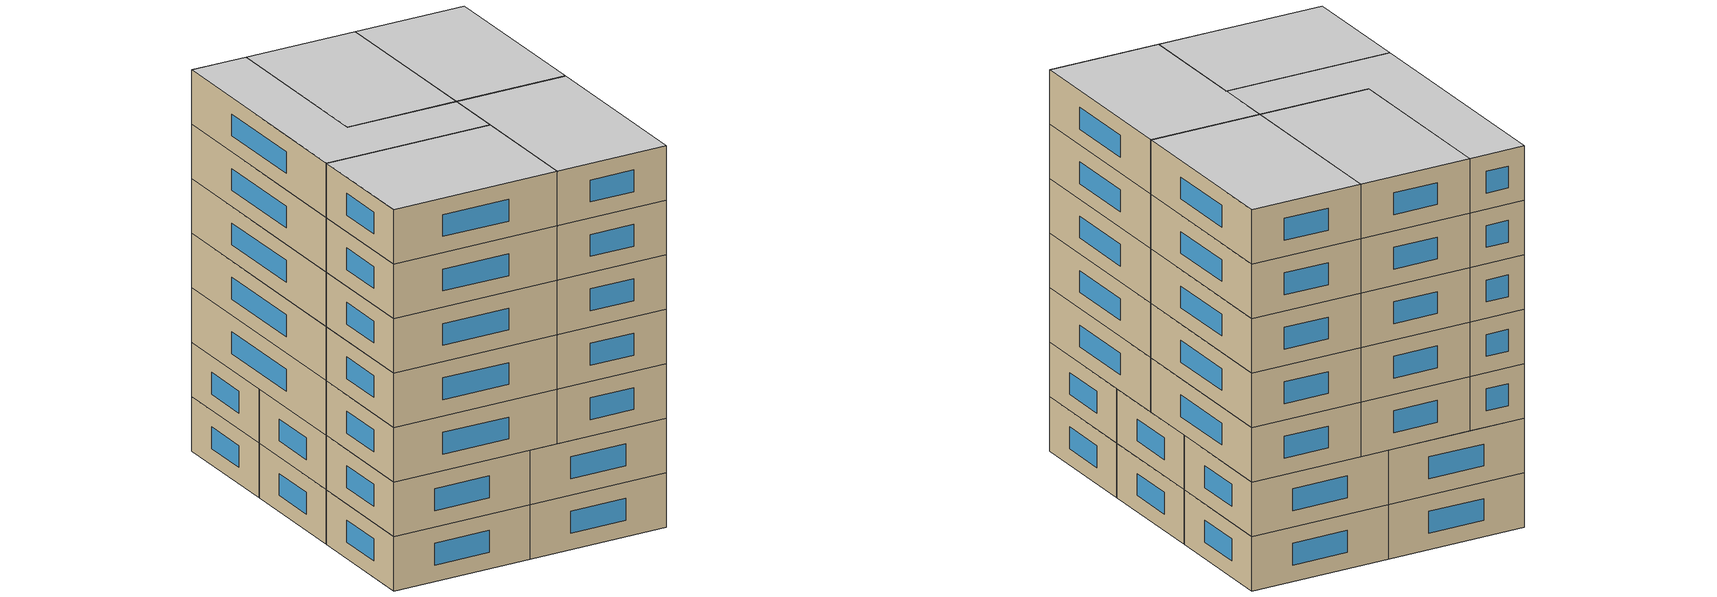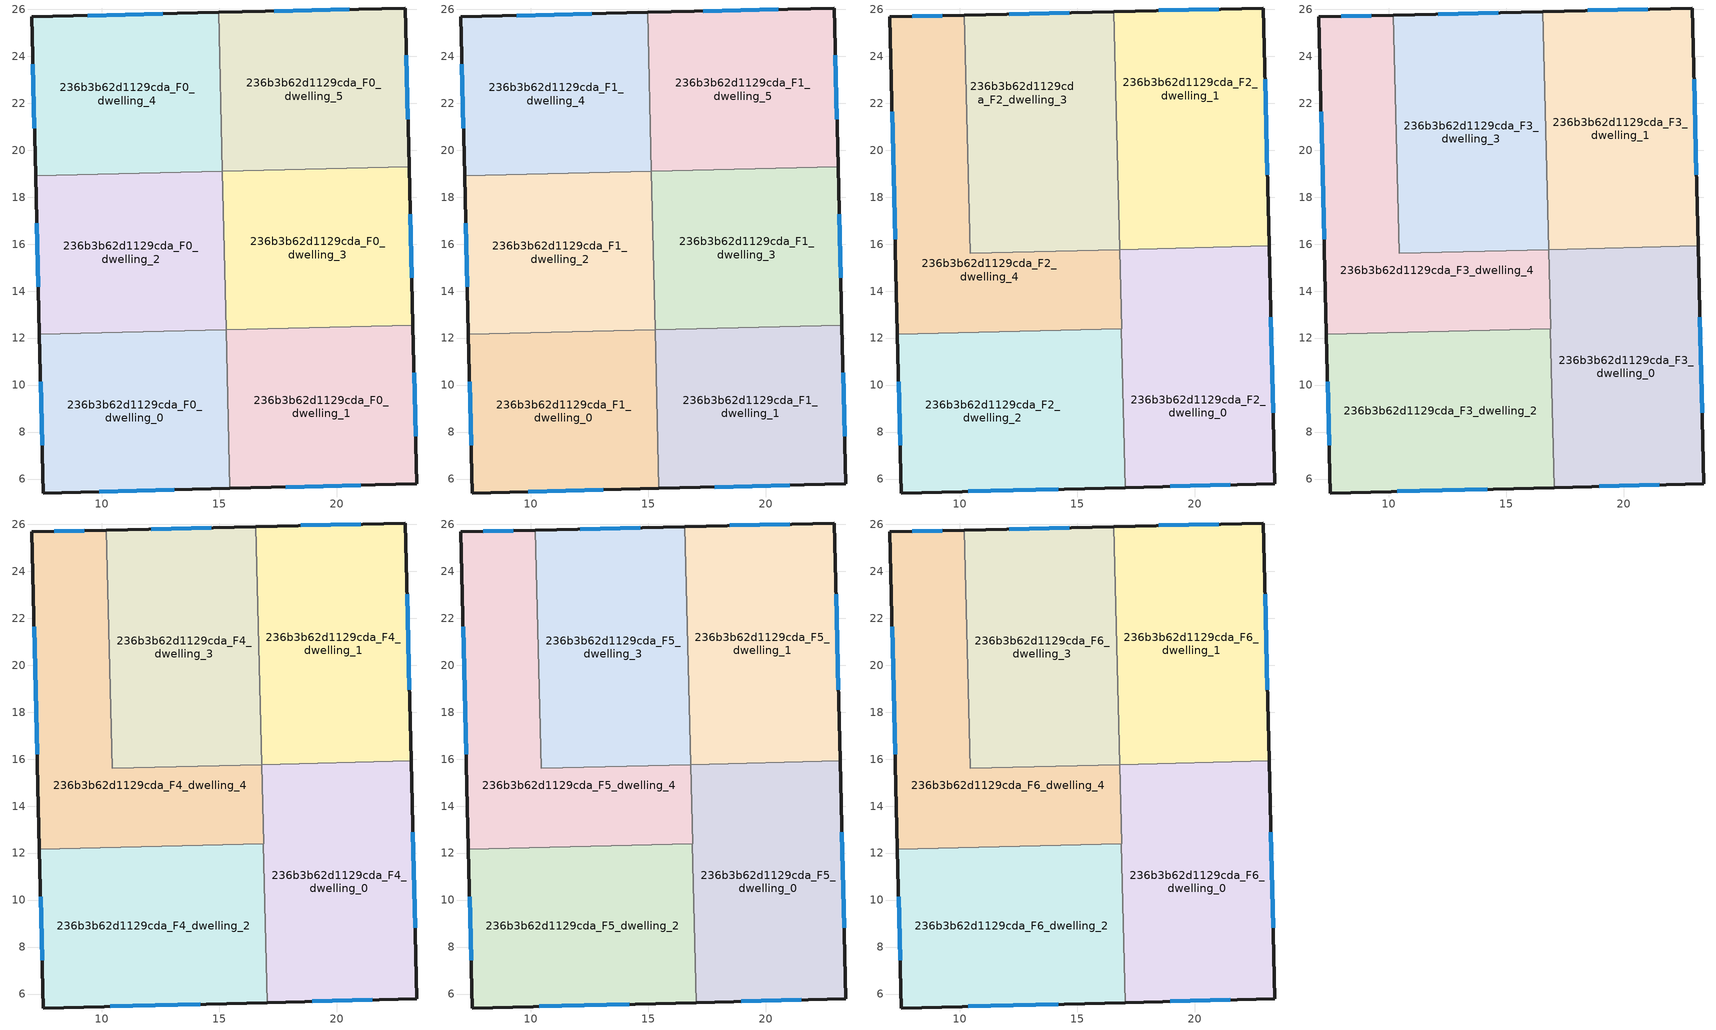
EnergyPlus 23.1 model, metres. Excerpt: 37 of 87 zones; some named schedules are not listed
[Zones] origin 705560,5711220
236b3b62d1129cda_F0_dwelling_0
 floor ground (EU_floor_Construction): 15.29,12.36 15.45,5.6 7.5,5.41 7.33,12.16 z0
 wall outside (EU_wall_Construction): 7.33,12.16 7.5,5.41 15.45,5.6 z0:3
 wall to 236b3b62d1129cda_F0_dwelling_1 (EU_wall_Construction): 15.45,5.6 15.29,12.36 z0:3
 wall to 236b3b62d1129cda_F0_dwelling_2 (EU_wall_Construction): 15.29,12.36 7.33,12.16 z0:3
 window (EU_Window_Construction): 9.88,5.46 13.07,5.54 / 7.38,10.14 7.45,7.43 z0.9:2.1
236b3b62d1129cda_F0_dwelling_1
 floor ground (EU_floor_Construction): 23.24,12.55 23.4,5.79 15.45,5.6 15.29,12.36 z0
 wall outside (EU_wall_Construction): 15.45,5.6 23.4,5.79 23.24,12.55 z0:3
 wall to 236b3b62d1129cda_F0_dwelling_3 (EU_wall_Construction): 23.24,12.55 15.29,12.36 z0:3
 window (EU_Window_Construction): 17.83,5.66 21.02,5.74 / 23.35,7.82 23.29,10.52 z0.9:2.1
236b3b62d1129cda_F0_dwelling_2
 floor ground (EU_floor_Construction): 15.12,19.11 15.29,12.36 7.33,12.16 7.17,18.92 z0
 wall outside (EU_wall_Construction): 7.17,18.92 7.33,12.16 z0:3
 wall to 236b3b62d1129cda_F0_dwelling_4 (EU_wall_Construction): 15.12,19.11 7.17,18.92 z0:3
 wall to 236b3b62d1129cda_F0_dwelling_3 (EU_wall_Construction): 15.29,12.36 15.12,19.11 z0:3
 window (EU_Window_Construction): 7.22,16.9 7.29,14.19 z0.9:2.1
236b3b62d1129cda_F0_dwelling_3
 floor ground (EU_floor_Construction): 23.08,19.3 23.24,12.55 15.29,12.36 15.12,19.11 z0
 wall outside (EU_wall_Construction): 23.24,12.55 23.08,19.3 z0:3
 wall to 236b3b62d1129cda_F0_dwelling_5 (EU_wall_Construction): 23.08,19.3 15.12,19.11 z0:3
 window (EU_Window_Construction): 23.19,14.57 23.12,17.28 z0.9:2.1
236b3b62d1129cda_F0_dwelling_4
 floor ground (EU_floor_Construction): 14.96,25.86 15.12,19.11 7.17,18.92 7.01,25.68 z0
 wall outside (EU_wall_Construction): 14.96,25.86 7.01,25.68 7.17,18.92 z0:3
 wall to 236b3b62d1129cda_F0_dwelling_5 (EU_wall_Construction): 15.12,19.11 14.96,25.86 z0:3
 window (EU_Window_Construction): 7.06,23.65 7.12,20.94 / 12.58,25.81 9.39,25.73 z0.9:2.1
236b3b62d1129cda_F0_dwelling_5
 floor ground (EU_floor_Construction): 22.91,26.05 23.08,19.3 15.12,19.11 14.96,25.86 z0
 wall outside (EU_wall_Construction): 23.08,19.3 22.91,26.05 14.96,25.86 z0:3
 window (EU_Window_Construction): 20.53,26 17.34,25.92 / 23.03,21.32 22.96,24.03 z0.9:2.1
236b3b62d1129cda_F1_dwelling_0
 floor to 236b3b62d1129cda_F0_dwelling_0 (EU_floor_Construction): 15.29,12.36 15.45,5.6 7.5,5.41 7.33,12.16 z3
 wall outside (EU_wall_Construction): 7.33,12.16 7.5,5.41 15.45,5.6 z3:6
 wall to 236b3b62d1129cda_F1_dwelling_1 (EU_wall_Construction): 15.45,5.6 15.29,12.36 z3:6
 wall to 236b3b62d1129cda_F1_dwelling_2 (EU_wall_Construction): 15.29,12.36 7.33,12.16 z3:6
 window (EU_Window_Construction): 9.88,5.46 13.07,5.54 / 7.38,10.14 7.45,7.43 z3.9:5.1
236b3b62d1129cda_F1_dwelling_1
 floor to 236b3b62d1129cda_F0_dwelling_1 (EU_floor_Construction): 23.24,12.55 23.4,5.79 15.45,5.6 15.29,12.36 z3
 wall outside (EU_wall_Construction): 15.45,5.6 23.4,5.79 23.24,12.55 z3:6
 wall to 236b3b62d1129cda_F1_dwelling_3 (EU_wall_Construction): 23.24,12.55 15.29,12.36 z3:6
 window (EU_Window_Construction): 17.83,5.66 21.02,5.74 / 23.35,7.82 23.29,10.52 z3.9:5.1
236b3b62d1129cda_F1_dwelling_2
 floor to 236b3b62d1129cda_F0_dwelling_2 (EU_floor_Construction): 15.12,19.11 15.29,12.36 7.33,12.16 7.17,18.92 z3
 wall outside (EU_wall_Construction): 7.17,18.92 7.33,12.16 z3:6
 wall to 236b3b62d1129cda_F1_dwelling_4 (EU_wall_Construction): 15.12,19.11 7.17,18.92 z3:6
 wall to 236b3b62d1129cda_F1_dwelling_3 (EU_wall_Construction): 15.29,12.36 15.12,19.11 z3:6
 window (EU_Window_Construction): 7.22,16.9 7.29,14.19 z3.9:5.1
236b3b62d1129cda_F1_dwelling_3
 floor to 236b3b62d1129cda_F0_dwelling_3 (EU_floor_Construction): 23.08,19.3 23.24,12.55 15.29,12.36 15.12,19.11 z3
 wall outside (EU_wall_Construction): 23.24,12.55 23.08,19.3 z3:6
 wall to 236b3b62d1129cda_F1_dwelling_5 (EU_wall_Construction): 23.08,19.3 15.12,19.11 z3:6
 window (EU_Window_Construction): 23.19,14.57 23.12,17.28 z3.9:5.1
236b3b62d1129cda_F1_dwelling_4
 floor to 236b3b62d1129cda_F0_dwelling_4 (EU_floor_Construction): 14.96,25.86 15.12,19.11 7.17,18.92 7.01,25.68 z3
 wall outside (EU_wall_Construction): 14.96,25.86 7.01,25.68 7.17,18.92 z3:6
 wall to 236b3b62d1129cda_F1_dwelling_5 (EU_wall_Construction): 15.12,19.11 14.96,25.86 z3:6
 window (EU_Window_Construction): 7.06,23.65 7.12,20.94 / 12.58,25.81 9.39,25.73 z3.9:5.1
236b3b62d1129cda_F1_dwelling_5
 floor to 236b3b62d1129cda_F0_dwelling_5 (EU_floor_Construction): 22.91,26.05 23.08,19.3 15.12,19.11 14.96,25.86 z3
 wall outside (EU_wall_Construction): 23.08,19.3 22.91,26.05 14.96,25.86 z3:6
 window (EU_Window_Construction): 20.53,26 17.34,25.92 / 23.03,21.32 22.96,24.03 z3.9:5.1
 ceiling adiabatic (EU_roof_Construction): 23.08,19.3 22.91,26.05 16.55,25.9 16.71,19.15 z6
236b3b62d1129cda_F2_dwelling_0
 floor to 236b3b62d1129cda_F1_dwelling_1 (EU_floor_Construction): 23.24,12.55 23.4,5.79 17.04,5.64 16.88,12.39 z6
 floor to 236b3b62d1129cda_F1_dwelling_3 (EU_floor_Construction): 23.16,15.92 23.24,12.55 16.88,12.39 16.8,15.77 z6
 wall outside (EU_wall_Construction): 17.04,5.64 23.4,5.79 23.16,15.92 z6:9
 wall to 236b3b62d1129cda_F2_dwelling_1 (EU_wall_Construction): 23.16,15.92 16.8,15.77 z6:9
 wall to 236b3b62d1129cda_F2_dwelling_2 (EU_wall_Construction): 16.88,12.39 17.04,5.64 z6:9
 wall to 236b3b62d1129cda_F2_dwelling_4 (EU_wall_Construction): 16.8,15.77 16.88,12.39 z6:9
 window (EU_Window_Construction): 23.33,8.83 23.23,12.89 / 18.94,5.68 21.5,5.75 z6.9:8.1
236b3b62d1129cda_F2_dwelling_1
 floor adiabatic (EU_floor_Construction): 22.91,26.05 23.08,19.3 16.71,19.15 16.55,25.9 z6
 floor to 236b3b62d1129cda_F1_dwelling_3 (EU_floor_Construction): 23.08,19.3 23.16,15.92 16.8,15.77 16.71,19.15 z6
 wall outside (EU_wall_Construction): 23.16,15.92 22.91,26.05 16.55,25.9 z6:9
 wall to 236b3b62d1129cda_F2_dwelling_3 (EU_wall_Construction): 16.55,25.9 16.8,15.77 z6:9
 window (EU_Window_Construction): 23.08,18.96 22.99,23.02 / 21.01,26.01 18.46,25.95 z6.9:8.1
236b3b62d1129cda_F2_dwelling_2
 floor to 236b3b62d1129cda_F1_dwelling_0 (EU_floor_Construction): 15.29,12.35 15.45,5.6 7.5,5.41 7.33,12.16 z6
 floor to 236b3b62d1129cda_F1_dwelling_1 (EU_floor_Construction): 16.88,12.39 17.04,5.64 15.45,5.6 15.29,12.35 z6
 wall outside (EU_wall_Construction): 7.33,12.16 7.5,5.41 17.04,5.64 z6:9
 wall to 236b3b62d1129cda_F2_dwelling_4 (EU_wall_Construction): 16.88,12.39 7.33,12.16 z6:9
 window (EU_Window_Construction): 7.38,10.14 7.45,7.43 / 10.35,5.47 14.18,5.57 z6.9:8.1
236b3b62d1129cda_F2_dwelling_3
 floor to 236b3b62d1129cda_F1_dwelling_3 (EU_floor_Construction): 16.71,19.15 16.8,15.77 15.21,15.73 15.12,19.11 z6
 floor to 236b3b62d1129cda_F1_dwelling_4 (EU_floor_Construction): 14.96,25.86 15.12,19.11 10.35,18.99 10.19,25.75 z6
 floor to 236b3b62d1129cda_F1_dwelling_2 (EU_floor_Construction): 15.12,19.11 15.21,15.73 10.43,15.62 10.35,18.99 z6
 floor to 236b3b62d1129cda_F1_dwelling_5 (EU_floor_Construction): 16.55,25.9 16.71,19.15 15.12,19.11 14.96,25.86 z6
 wall outside (EU_wall_Construction): 16.55,25.9 10.19,25.75 z6:9
 wall to 236b3b62d1129cda_F2_dwelling_4 (EU_wall_Construction): 10.19,25.75 10.43,15.62 16.8,15.77 z6:9
 window (EU_Window_Construction): 14.65,25.86 12.09,25.8 z6.9:8.1
236b3b62d1129cda_F2_dwelling_4
 floor to 236b3b62d1129cda_F1_dwelling_2 (EU_floor_Construction): 15.21,15.73 15.29,12.36 7.33,12.16 7.17,18.92 10.35,18.99 10.43,15.62 z6
 floor to 236b3b62d1129cda_F1_dwelling_4 (EU_floor_Construction): 10.19,25.75 10.35,18.99 7.17,18.92 7.01,25.68 z6
 floor to 236b3b62d1129cda_F1_dwelling_3 (EU_floor_Construction): 16.8,15.77 16.88,12.39 15.29,12.36 15.21,15.73 z6
 wall outside (EU_wall_Construction): 10.19,25.75 7.01,25.68 7.33,12.16 z6:9
 window (EU_Window_Construction): 7.11,21.63 7.24,16.21 / 9.24,25.73 7.96,25.7 z6.9:8.1
236b3b62d1129cda_F3_dwelling_0
 floor to 236b3b62d1129cda_F2_dwelling_0 (EU_floor_Construction): 23.16,15.92 23.4,5.79 17.04,5.64 16.8,15.77 z9
 wall outside (EU_wall_Construction): 17.04,5.64 23.4,5.79 23.16,15.92 z9:12
 wall to 236b3b62d1129cda_F3_dwelling_1 (EU_wall_Construction): 23.16,15.92 16.8,15.77 z9:12
 wall to 236b3b62d1129cda_F3_dwelling_2 (EU_wall_Construction): 16.88,12.39 17.04,5.64 z9:12
 wall to 236b3b62d1129cda_F3_dwelling_4 (EU_wall_Construction): 16.8,15.77 16.88,12.39 z9:12
 window (EU_Window_Construction): 23.33,8.83 23.23,12.89 / 18.94,5.68 21.5,5.75 z9.9:11.1
236b3b62d1129cda_F3_dwelling_1
 floor to 236b3b62d1129cda_F2_dwelling_1 (EU_floor_Construction): 22.91,26.05 23.16,15.92 16.8,15.77 16.55,25.9 z9
 wall outside (EU_wall_Construction): 23.16,15.92 22.91,26.05 16.55,25.9 z9:12
 wall to 236b3b62d1129cda_F3_dwelling_3 (EU_wall_Construction): 16.55,25.9 16.8,15.77 z9:12
 window (EU_Window_Construction): 23.08,18.96 22.99,23.02 / 21.01,26.01 18.46,25.95 z9.9:11.1
236b3b62d1129cda_F3_dwelling_2
 floor to 236b3b62d1129cda_F2_dwelling_2 (EU_floor_Construction): 16.88,12.39 17.04,5.64 7.5,5.41 7.33,12.16 z9
 wall outside (EU_wall_Construction): 7.33,12.16 7.5,5.41 17.04,5.64 z9:12
 wall to 236b3b62d1129cda_F3_dwelling_4 (EU_wall_Construction): 16.88,12.39 7.33,12.16 z9:12
 window (EU_Window_Construction): 7.38,10.14 7.45,7.43 / 10.35,5.47 14.18,5.57 z9.9:11.1
236b3b62d1129cda_F3_dwelling_3
 floor to 236b3b62d1129cda_F2_dwelling_3 (EU_floor_Construction): 16.55,25.9 16.8,15.77 10.43,15.62 10.19,25.75 z9
 wall outside (EU_wall_Construction): 16.55,25.9 10.19,25.75 z9:12
 wall to 236b3b62d1129cda_F3_dwelling_4 (EU_wall_Construction): 10.19,25.75 10.43,15.62 16.8,15.77 z9:12
 window (EU_Window_Construction): 14.65,25.86 12.09,25.8 z9.9:11.1
236b3b62d1129cda_F3_dwelling_4
 floor to 236b3b62d1129cda_F2_dwelling_4 (EU_floor_Construction): 10.19,25.75 10.43,15.62 16.8,15.77 16.88,12.39 7.33,12.16 7.01,25.68 z9
 wall outside (EU_wall_Construction): 10.19,25.75 7.01,25.68 7.33,12.16 z9:12
 window (EU_Window_Construction): 7.11,21.63 7.24,16.21 / 9.24,25.73 7.96,25.7 z9.9:11.1
236b3b62d1129cda_F4_dwelling_0
 floor to 236b3b62d1129cda_F3_dwelling_0 (EU_floor_Construction): 23.16,15.92 23.4,5.79 17.04,5.64 16.8,15.77 z12
 wall outside (EU_wall_Construction): 17.04,5.64 23.4,5.79 23.16,15.92 z12:15
 wall to 236b3b62d1129cda_F4_dwelling_1 (EU_wall_Construction): 23.16,15.92 16.8,15.77 z12:15
 wall to 236b3b62d1129cda_F4_dwelling_2 (EU_wall_Construction): 16.88,12.39 17.04,5.64 z12:15
 wall to 236b3b62d1129cda_F4_dwelling_4 (EU_wall_Construction): 16.8,15.77 16.88,12.39 z12:15
 window (EU_Window_Construction): 23.33,8.83 23.23,12.89 / 18.94,5.68 21.5,5.75 z12.9:14.1
236b3b62d1129cda_F4_dwelling_1
 floor to 236b3b62d1129cda_F3_dwelling_1 (EU_floor_Construction): 22.91,26.05 23.16,15.92 16.8,15.77 16.55,25.9 z12
 wall outside (EU_wall_Construction): 23.16,15.92 22.91,26.05 16.55,25.9 z12:15
 wall to 236b3b62d1129cda_F4_dwelling_3 (EU_wall_Construction): 16.55,25.9 16.8,15.77 z12:15
 window (EU_Window_Construction): 23.08,18.96 22.99,23.02 / 21.01,26.01 18.46,25.95 z12.9:14.1
236b3b62d1129cda_F4_dwelling_2
 floor to 236b3b62d1129cda_F3_dwelling_2 (EU_floor_Construction): 16.88,12.39 17.04,5.64 7.5,5.41 7.33,12.16 z12
 wall outside (EU_wall_Construction): 7.33,12.16 7.5,5.41 17.04,5.64 z12:15
 wall to 236b3b62d1129cda_F4_dwelling_4 (EU_wall_Construction): 16.88,12.39 7.33,12.16 z12:15
 window (EU_Window_Construction): 7.38,10.14 7.45,7.43 / 10.35,5.47 14.18,5.57 z12.9:14.1
236b3b62d1129cda_F4_dwelling_3
 floor to 236b3b62d1129cda_F3_dwelling_3 (EU_floor_Construction): 16.55,25.9 16.8,15.77 10.43,15.62 10.19,25.75 z12
 wall outside (EU_wall_Construction): 16.55,25.9 10.19,25.75 z12:15
 wall to 236b3b62d1129cda_F4_dwelling_4 (EU_wall_Construction): 10.19,25.75 10.43,15.62 16.8,15.77 z12:15
 window (EU_Window_Construction): 14.65,25.86 12.09,25.8 z12.9:14.1
236b3b62d1129cda_F4_dwelling_4
 floor to 236b3b62d1129cda_F3_dwelling_4 (EU_floor_Construction): 10.19,25.75 10.43,15.62 16.8,15.77 16.88,12.39 7.33,12.16 7.01,25.68 z12
 wall outside (EU_wall_Construction): 10.19,25.75 7.01,25.68 7.33,12.16 z12:15
 window (EU_Window_Construction): 7.11,21.63 7.24,16.21 / 9.24,25.73 7.96,25.7 z12.9:14.1
236b3b62d1129cda_F5_dwelling_0
 floor to 236b3b62d1129cda_F4_dwelling_0 (EU_floor_Construction): 23.16,15.92 23.4,5.79 17.04,5.64 16.8,15.77 z15
 wall outside (EU_wall_Construction): 17.04,5.64 23.4,5.79 23.16,15.92 z15:18
 wall to 236b3b62d1129cda_F5_dwelling_1 (EU_wall_Construction): 23.16,15.92 16.8,15.77 z15:18
 wall to 236b3b62d1129cda_F5_dwelling_2 (EU_wall_Construction): 16.88,12.39 17.04,5.64 z15:18
 wall to 236b3b62d1129cda_F5_dwelling_4 (EU_wall_Construction): 16.8,15.77 16.88,12.39 z15:18
 window (EU_Window_Construction): 23.33,8.83 23.23,12.89 / 18.94,5.68 21.5,5.75 z15.9:17.1
236b3b62d1129cda_F5_dwelling_1
 floor to 236b3b62d1129cda_F4_dwelling_1 (EU_floor_Construction): 22.91,26.05 23.16,15.92 16.8,15.77 16.55,25.9 z15
 wall outside (EU_wall_Construction): 23.16,15.92 22.91,26.05 16.55,25.9 z15:18
 wall to 236b3b62d1129cda_F5_dwelling_3 (EU_wall_Construction): 16.55,25.9 16.8,15.77 z15:18
 window (EU_Window_Construction): 23.08,18.96 22.99,23.02 / 21.01,26.01 18.46,25.95 z15.9:17.1
236b3b62d1129cda_F5_dwelling_2
 floor to 236b3b62d1129cda_F4_dwelling_2 (EU_floor_Construction): 16.88,12.39 17.04,5.64 7.5,5.41 7.33,12.16 z15
 wall outside (EU_wall_Construction): 7.33,12.16 7.5,5.41 17.04,5.64 z15:18
 wall to 236b3b62d1129cda_F5_dwelling_4 (EU_wall_Construction): 16.88,12.39 7.33,12.16 z15:18
 window (EU_Window_Construction): 7.38,10.14 7.45,7.43 / 10.35,5.47 14.18,5.57 z15.9:17.1
236b3b62d1129cda_F5_dwelling_3
 floor to 236b3b62d1129cda_F4_dwelling_3 (EU_floor_Construction): 16.55,25.9 16.8,15.77 10.43,15.62 10.19,25.75 z15
 wall outside (EU_wall_Construction): 16.55,25.9 10.19,25.75 z15:18
 wall to 236b3b62d1129cda_F5_dwelling_4 (EU_wall_Construction): 10.19,25.75 10.43,15.62 16.8,15.77 z15:18
 window (EU_Window_Construction): 14.65,25.86 12.09,25.8 z15.9:17.1
236b3b62d1129cda_F5_dwelling_4
 floor to 236b3b62d1129cda_F4_dwelling_4 (EU_floor_Construction): 10.19,25.75 10.43,15.62 16.8,15.77 16.88,12.39 7.33,12.16 7.01,25.68 z15
 wall outside (EU_wall_Construction): 10.19,25.75 7.01,25.68 7.33,12.16 z15:18
 window (EU_Window_Construction): 7.11,21.63 7.24,16.21 / 9.24,25.73 7.96,25.7 z15.9:17.1
236b3b62d1129cda_F6_dwelling_0
 floor to 236b3b62d1129cda_F5_dwelling_0 (EU_floor_Construction): 23.16,15.92 23.4,5.79 17.04,5.64 16.8,15.77 z18
 wall outside (EU_wall_Construction): 17.04,5.64 23.4,5.79 23.16,15.92 z18:21
 wall to 236b3b62d1129cda_F6_dwelling_1 (EU_wall_Construction): 23.16,15.92 16.8,15.77 z18:21
 wall to 236b3b62d1129cda_F6_dwelling_2 (EU_wall_Construction): 16.88,12.39 17.04,5.64 z18:21
 wall to 236b3b62d1129cda_F6_dwelling_4 (EU_wall_Construction): 16.8,15.77 16.88,12.39 z18:21
 window (EU_Window_Construction): 23.33,8.83 23.23,12.89 / 18.94,5.68 21.5,5.75 z18.9:20.1
 ceiling to 236b3b62d1129cda_F7_dwelling_0 (EU_floor_Construction): 23.4,5.79 23.16,15.92 16.8,15.77 17.04,5.64 z21
236b3b62d1129cda_F6_dwelling_1
 floor to 236b3b62d1129cda_F5_dwelling_1 (EU_floor_Construction): 22.91,26.05 23.16,15.92 16.8,15.77 16.55,25.9 z18
 wall outside (EU_wall_Construction): 23.16,15.92 22.91,26.05 16.55,25.9 z18:21
 wall to 236b3b62d1129cda_F6_dwelling_3 (EU_wall_Construction): 16.55,25.9 16.8,15.77 z18:21
 window (EU_Window_Construction): 23.08,18.96 22.99,23.02 / 21.01,26.01 18.46,25.95 z18.9:20.1
 ceiling to 236b3b62d1129cda_F7_dwelling_1 (EU_floor_Construction): 23.16,15.92 22.91,26.05 16.55,25.9 16.8,15.77 z21
236b3b62d1129cda_F6_dwelling_2
 floor to 236b3b62d1129cda_F5_dwelling_2 (EU_floor_Construction): 16.88,12.39 17.04,5.64 7.5,5.41 7.33,12.16 z18
 wall outside (EU_wall_Construction): 7.33,12.16 7.5,5.41 17.04,5.64 z18:21
 wall to 236b3b62d1129cda_F6_dwelling_4 (EU_wall_Construction): 16.88,12.39 7.33,12.16 z18:21
 window (EU_Window_Construction): 7.38,10.14 7.45,7.43 / 10.35,5.47 14.18,5.57 z18.9:20.1
 ceiling to 236b3b62d1129cda_F7_dwelling_2 (EU_floor_Construction): 17.04,5.64 16.88,12.39 7.33,12.16 7.5,5.41 z21
236b3b62d1129cda_F6_dwelling_3
 floor to 236b3b62d1129cda_F5_dwelling_3 (EU_floor_Construction): 16.55,25.9 16.8,15.77 10.43,15.62 10.19,25.75 z18
 wall outside (EU_wall_Construction): 16.55,25.9 10.19,25.75 z18:21
 wall to 236b3b62d1129cda_F6_dwelling_4 (EU_wall_Construction): 10.19,25.75 10.43,15.62 16.8,15.77 z18:21
 window (EU_Window_Construction): 14.65,25.86 12.09,25.8 z18.9:20.1
 ceiling to 236b3b62d1129cda_F7_dwelling_3 (EU_floor_Construction): 16.8,15.77 16.55,25.9 10.19,25.75 10.43,15.62 z21
236b3b62d1129cda_F6_dwelling_4
 floor to 236b3b62d1129cda_F5_dwelling_4 (EU_floor_Construction): 10.19,25.75 10.43,15.62 16.8,15.77 16.88,12.39 7.33,12.16 7.01,25.68 z18
 wall outside (EU_wall_Construction): 10.19,25.75 7.01,25.68 7.33,12.16 z18:21
 window (EU_Window_Construction): 7.11,21.63 7.24,16.21 / 9.24,25.73 7.96,25.7 z18.9:20.1
 ceiling to 236b3b62d1129cda_F7_dwelling_4 (EU_floor_Construction): 16.88,12.39 16.8,15.77 10.43,15.62 10.19,25.75 7.01,25.68 7.33,12.16 z21
[Building]
EU S2 Campaign: North Axis=0; Terrain=City; Solar Distribution=FullExterior
[Site:Location]
London: Latitude=51.5; Longitude=-0.5; Time Zone=0; Elevation=25
[SizingPeriod:WeatherFileDays]
AnnualSizingPeriod: Begin Month=1; Begin Day of Month=1; End Month=12; End Day of Month=31; Day of Week for Start Day=Monday; Use Weather File Daylight Saving Period=No; Use Weather File Rain and Snow Indicators=No
[MATERIAL]
EU_InternalMass_Material: Roughness=MediumRough; Thickness=0.1; Conductivity=1; Density=1800; Specific Heat=900; Thermal Absorptance=0.9; Solar Absorptance=0.7; Visible Absorptance=0.7
[MATERIAL:NOMASS] Roughness=MediumRough; Thermal Absorptance=0.9; Solar Absorptance=0.7; Visible Absorptance=0.7
Name | Thermal Resistance
EU_wall_NoMass | 1.04674
EU_roof_NoMass | 4.32442
EU_floor_NoMass | 2.04616
[WINDOWMATERIAL:SIMPLEGLAZINGSYSTEM]
EU_Window_SimpleGlazing: UFactor=4.25843; Solar Heat Gain Coefficient=0.85; Visible Transmittance=0.85
[CONSTRUCTION]
EU_wall_Construction: EU_wall_NoMass
EU_roof_Construction: EU_roof_NoMass
EU_floor_Construction: EU_floor_NoMass
EU_Window_Construction: EU_Window_SimpleGlazing
EU_InternalMass_Construction: EU_InternalMass_Material
[ZONE] Type=1; Multiplier=1; Ceiling Height=autocalculate; Floor Area=autocalculate; Part of Total Floor Area=Yes
Name | Volume
236b3b62d1129cda_F0_dwelling_0; 236b3b62d1129cda_F1_dwelling_0 | 161.259
236b3b62d1129cda_F2_dwelling_0; 236b3b62d1129cda_F3_dwelling_0; 236b3b62d1129cda_F4_dwelling_0; 236b3b62d1129cda_F5_dwelling_0; 236b3b62d1129cda_F6_dwelling_0 | 193.482
236b3b62d1129cda_F0_dwelling_1; 236b3b62d1129cda_F1_dwelling_1 | 161.238
236b3b62d1129cda_F2_dwelling_1; 236b3b62d1129cda_F3_dwelling_1; 236b3b62d1129cda_F4_dwelling_1; 236b3b62d1129cda_F5_dwelling_1; 236b3b62d1129cda_F6_dwelling_1 | 193.453
236b3b62d1129cda_F0_dwelling_2; 236b3b62d1129cda_F1_dwelling_2 | 161.219
236b3b62d1129cda_F2_dwelling_2; 236b3b62d1129cda_F3_dwelling_2; 236b3b62d1129cda_F4_dwelling_2; 236b3b62d1129cda_F5_dwelling_2; 236b3b62d1129cda_F6_dwelling_2 | 193.499
236b3b62d1129cda_F0_dwelling_3; 236b3b62d1129cda_F1_dwelling_3 | 161.229
236b3b62d1129cda_F2_dwelling_3; 236b3b62d1129cda_F3_dwelling_3; 236b3b62d1129cda_F4_dwelling_3; 236b3b62d1129cda_F5_dwelling_3; 236b3b62d1129cda_F6_dwelling_3 | 193.485
236b3b62d1129cda_F0_dwelling_4; 236b3b62d1129cda_F1_dwelling_4 | 161.257
236b3b62d1129cda_F2_dwelling_4; 236b3b62d1129cda_F3_dwelling_4; 236b3b62d1129cda_F4_dwelling_4; 236b3b62d1129cda_F5_dwelling_4; 236b3b62d1129cda_F6_dwelling_4 | 193.498
236b3b62d1129cda_F0_dwelling_5; 236b3b62d1129cda_F1_dwelling_5 | 161.215
[INTERNALMASS] Construction=EU_InternalMass_Construction
Name | Zone or ZoneList | Surface Area
236b3b62d1129cda_F0_dwelling_0_EU_InternalMass | 236b3b62d1129cda_F0_dwelling_0 | 53.7511
236b3b62d1129cda_F0_dwelling_1_EU_InternalMass | 236b3b62d1129cda_F0_dwelling_1 | 53.7457
236b3b62d1129cda_F0_dwelling_2_EU_InternalMass | 236b3b62d1129cda_F0_dwelling_2 | 53.7395
236b3b62d1129cda_F0_dwelling_3_EU_InternalMass | 236b3b62d1129cda_F0_dwelling_3 | 53.7414
236b3b62d1129cda_F0_dwelling_4_EU_InternalMass | 236b3b62d1129cda_F0_dwelling_4 | 53.7501
236b3b62d1129cda_F0_dwelling_5_EU_InternalMass | 236b3b62d1129cda_F0_dwelling_5 | 53.7415
236b3b62d1129cda_F1_dwelling_0_EU_InternalMass | 236b3b62d1129cda_F1_dwelling_0 | 53.7511
236b3b62d1129cda_F1_dwelling_1_EU_InternalMass | 236b3b62d1129cda_F1_dwelling_1 | 53.7457
236b3b62d1129cda_F1_dwelling_2_EU_InternalMass | 236b3b62d1129cda_F1_dwelling_2 | 53.7395
236b3b62d1129cda_F1_dwelling_3_EU_InternalMass | 236b3b62d1129cda_F1_dwelling_3 | 53.7414
236b3b62d1129cda_F1_dwelling_4_EU_InternalMass | 236b3b62d1129cda_F1_dwelling_4 | 53.7501
236b3b62d1129cda_F1_dwelling_5_EU_InternalMass | 236b3b62d1129cda_F1_dwelling_5 | 53.7415
236b3b62d1129cda_F2_dwelling_0_EU_InternalMass | 236b3b62d1129cda_F2_dwelling_0 | 64.4943
236b3b62d1129cda_F2_dwelling_1_EU_InternalMass | 236b3b62d1129cda_F2_dwelling_1 | 64.4856
236b3b62d1129cda_F2_dwelling_2_EU_InternalMass | 236b3b62d1129cda_F2_dwelling_2 | 64.4966
236b3b62d1129cda_F2_dwelling_3_EU_InternalMass | 236b3b62d1129cda_F2_dwelling_3 | 64.4966
236b3b62d1129cda_F2_dwelling_4_EU_InternalMass | 236b3b62d1129cda_F2_dwelling_4 | 64.4993
236b3b62d1129cda_F3_dwelling_0_EU_InternalMass | 236b3b62d1129cda_F3_dwelling_0 | 64.4943
236b3b62d1129cda_F3_dwelling_1_EU_InternalMass | 236b3b62d1129cda_F3_dwelling_1 | 64.4856
236b3b62d1129cda_F3_dwelling_2_EU_InternalMass | 236b3b62d1129cda_F3_dwelling_2 | 64.4966
236b3b62d1129cda_F3_dwelling_3_EU_InternalMass | 236b3b62d1129cda_F3_dwelling_3 | 64.4966
236b3b62d1129cda_F3_dwelling_4_EU_InternalMass | 236b3b62d1129cda_F3_dwelling_4 | 64.4993
236b3b62d1129cda_F4_dwelling_0_EU_InternalMass | 236b3b62d1129cda_F4_dwelling_0 | 64.4943
236b3b62d1129cda_F4_dwelling_1_EU_InternalMass | 236b3b62d1129cda_F4_dwelling_1 | 64.4856
236b3b62d1129cda_F4_dwelling_2_EU_InternalMass | 236b3b62d1129cda_F4_dwelling_2 | 64.4966
236b3b62d1129cda_F4_dwelling_3_EU_InternalMass | 236b3b62d1129cda_F4_dwelling_3 | 64.4966
236b3b62d1129cda_F4_dwelling_4_EU_InternalMass | 236b3b62d1129cda_F4_dwelling_4 | 64.4993
236b3b62d1129cda_F5_dwelling_0_EU_InternalMass | 236b3b62d1129cda_F5_dwelling_0 | 64.4943
236b3b62d1129cda_F5_dwelling_1_EU_InternalMass | 236b3b62d1129cda_F5_dwelling_1 | 64.4856
236b3b62d1129cda_F5_dwelling_2_EU_InternalMass | 236b3b62d1129cda_F5_dwelling_2 | 64.4966
236b3b62d1129cda_F5_dwelling_3_EU_InternalMass | 236b3b62d1129cda_F5_dwelling_3 | 64.4966
236b3b62d1129cda_F5_dwelling_4_EU_InternalMass | 236b3b62d1129cda_F5_dwelling_4 | 64.4993
236b3b62d1129cda_F6_dwelling_0_EU_InternalMass | 236b3b62d1129cda_F6_dwelling_0 | 64.4943
236b3b62d1129cda_F6_dwelling_1_EU_InternalMass | 236b3b62d1129cda_F6_dwelling_1 | 64.4856
236b3b62d1129cda_F6_dwelling_2_EU_InternalMass | 236b3b62d1129cda_F6_dwelling_2 | 64.4966
236b3b62d1129cda_F6_dwelling_3_EU_InternalMass | 236b3b62d1129cda_F6_dwelling_3 | 64.4966
236b3b62d1129cda_F6_dwelling_4_EU_InternalMass | 236b3b62d1129cda_F6_dwelling_4 | 64.4993
[OTHEREQUIPMENT] Fuel Type=Electricity; Design Level Calculation Method=Watts/Area; Power per Zone Floor Area=1; Fraction Latent=0; Fraction Radiant=0; Fraction Lost=0; Carbon Dioxide Generation Rate=0; EndUse Subcategory=EU_Step8_InternalGains
Name | Zone or ZoneList or Space or SpaceList | Schedule
EU_Step8_InternalGain_236b3b62d1129cda_F0_dwelling_0_f000 | 236b3b62d1129cda_F0_dwelling_0 | EU_Step8_GainSchedule_236b3b62d1129cda_F0_dwelling_0_f000
EU_Step8_InternalGain_236b3b62d1129cda_F0_dwelling_1_f000 | 236b3b62d1129cda_F0_dwelling_1 | EU_Step8_GainSchedule_236b3b62d1129cda_F0_dwelling_1_f000
EU_Step8_InternalGain_236b3b62d1129cda_F0_dwelling_2_f000 | 236b3b62d1129cda_F0_dwelling_2 | EU_Step8_GainSchedule_236b3b62d1129cda_F0_dwelling_2_f000
EU_Step8_InternalGain_236b3b62d1129cda_F0_dwelling_3_f000 | 236b3b62d1129cda_F0_dwelling_3 | EU_Step8_GainSchedule_236b3b62d1129cda_F0_dwelling_3_f000
EU_Step8_InternalGain_236b3b62d1129cda_F0_dwelling_4_f000 | 236b3b62d1129cda_F0_dwelling_4 | EU_Step8_GainSchedule_236b3b62d1129cda_F0_dwelling_4_f000
EU_Step8_InternalGain_236b3b62d1129cda_F0_dwelling_5_f000 | 236b3b62d1129cda_F0_dwelling_5 | EU_Step8_GainSchedule_236b3b62d1129cda_F0_dwelling_5_f000
EU_Step8_InternalGain_236b3b62d1129cda_F1_dwelling_0_f000 | 236b3b62d1129cda_F1_dwelling_0 | EU_Step8_GainSchedule_236b3b62d1129cda_F1_dwelling_0_f000
EU_Step8_InternalGain_236b3b62d1129cda_F1_dwelling_1_f000 | 236b3b62d1129cda_F1_dwelling_1 | EU_Step8_GainSchedule_236b3b62d1129cda_F1_dwelling_1_f000
EU_Step8_InternalGain_236b3b62d1129cda_F1_dwelling_2_f000 | 236b3b62d1129cda_F1_dwelling_2 | EU_Step8_GainSchedule_236b3b62d1129cda_F1_dwelling_2_f000
EU_Step8_InternalGain_236b3b62d1129cda_F1_dwelling_3_f000 | 236b3b62d1129cda_F1_dwelling_3 | EU_Step8_GainSchedule_236b3b62d1129cda_F1_dwelling_3_f000
EU_Step8_InternalGain_236b3b62d1129cda_F1_dwelling_4_f000 | 236b3b62d1129cda_F1_dwelling_4 | EU_Step8_GainSchedule_236b3b62d1129cda_F1_dwelling_4_f000
EU_Step8_InternalGain_236b3b62d1129cda_F1_dwelling_5_f000 | 236b3b62d1129cda_F1_dwelling_5 | EU_Step8_GainSchedule_236b3b62d1129cda_F1_dwelling_5_f000
EU_Step8_InternalGain_236b3b62d1129cda_F2_dwelling_0_f000 | 236b3b62d1129cda_F2_dwelling_0 | EU_Step8_GainSchedule_236b3b62d1129cda_F2_dwelling_0_f000
EU_Step8_InternalGain_236b3b62d1129cda_F2_dwelling_1_f000 | 236b3b62d1129cda_F2_dwelling_1 | EU_Step8_GainSchedule_236b3b62d1129cda_F2_dwelling_1_f000
EU_Step8_InternalGain_236b3b62d1129cda_F2_dwelling_2_f000 | 236b3b62d1129cda_F2_dwelling_2 | EU_Step8_GainSchedule_236b3b62d1129cda_F2_dwelling_2_f000
EU_Step8_InternalGain_236b3b62d1129cda_F2_dwelling_3_f000 | 236b3b62d1129cda_F2_dwelling_3 | EU_Step8_GainSchedule_236b3b62d1129cda_F2_dwelling_3_f000
EU_Step8_InternalGain_236b3b62d1129cda_F2_dwelling_4_f000 | 236b3b62d1129cda_F2_dwelling_4 | EU_Step8_GainSchedule_236b3b62d1129cda_F2_dwelling_4_f000
EU_Step8_InternalGain_236b3b62d1129cda_F3_dwelling_0_f000 | 236b3b62d1129cda_F3_dwelling_0 | EU_Step8_GainSchedule_236b3b62d1129cda_F3_dwelling_0_f000
EU_Step8_InternalGain_236b3b62d1129cda_F3_dwelling_1_f000 | 236b3b62d1129cda_F3_dwelling_1 | EU_Step8_GainSchedule_236b3b62d1129cda_F3_dwelling_1_f000
EU_Step8_InternalGain_236b3b62d1129cda_F3_dwelling_2_f000 | 236b3b62d1129cda_F3_dwelling_2 | EU_Step8_GainSchedule_236b3b62d1129cda_F3_dwelling_2_f000
EU_Step8_InternalGain_236b3b62d1129cda_F3_dwelling_3_f000 | 236b3b62d1129cda_F3_dwelling_3 | EU_Step8_GainSchedule_236b3b62d1129cda_F3_dwelling_3_f000
EU_Step8_InternalGain_236b3b62d1129cda_F3_dwelling_4_f000 | 236b3b62d1129cda_F3_dwelling_4 | EU_Step8_GainSchedule_236b3b62d1129cda_F3_dwelling_4_f000
EU_Step8_InternalGain_236b3b62d1129cda_F4_dwelling_0_f000 | 236b3b62d1129cda_F4_dwelling_0 | EU_Step8_GainSchedule_236b3b62d1129cda_F4_dwelling_0_f000
EU_Step8_InternalGain_236b3b62d1129cda_F4_dwelling_1_f000 | 236b3b62d1129cda_F4_dwelling_1 | EU_Step8_GainSchedule_236b3b62d1129cda_F4_dwelling_1_f000
EU_Step8_InternalGain_236b3b62d1129cda_F4_dwelling_2_f000 | 236b3b62d1129cda_F4_dwelling_2 | EU_Step8_GainSchedule_236b3b62d1129cda_F4_dwelling_2_f000
EU_Step8_InternalGain_236b3b62d1129cda_F4_dwelling_3_f000 | 236b3b62d1129cda_F4_dwelling_3 | EU_Step8_GainSchedule_236b3b62d1129cda_F4_dwelling_3_f000
EU_Step8_InternalGain_236b3b62d1129cda_F4_dwelling_4_f000 | 236b3b62d1129cda_F4_dwelling_4 | EU_Step8_GainSchedule_236b3b62d1129cda_F4_dwelling_4_f000
EU_Step8_InternalGain_236b3b62d1129cda_F5_dwelling_0_f000 | 236b3b62d1129cda_F5_dwelling_0 | EU_Step8_GainSchedule_236b3b62d1129cda_F5_dwelling_0_f000
EU_Step8_InternalGain_236b3b62d1129cda_F5_dwelling_1_f000 | 236b3b62d1129cda_F5_dwelling_1 | EU_Step8_GainSchedule_236b3b62d1129cda_F5_dwelling_1_f000
EU_Step8_InternalGain_236b3b62d1129cda_F5_dwelling_2_f000 | 236b3b62d1129cda_F5_dwelling_2 | EU_Step8_GainSchedule_236b3b62d1129cda_F5_dwelling_2_f000
EU_Step8_InternalGain_236b3b62d1129cda_F5_dwelling_3_f000 | 236b3b62d1129cda_F5_dwelling_3 | EU_Step8_GainSchedule_236b3b62d1129cda_F5_dwelling_3_f000
EU_Step8_InternalGain_236b3b62d1129cda_F5_dwelling_4_f000 | 236b3b62d1129cda_F5_dwelling_4 | EU_Step8_GainSchedule_236b3b62d1129cda_F5_dwelling_4_f000
EU_Step8_InternalGain_236b3b62d1129cda_F6_dwelling_0_f000 | 236b3b62d1129cda_F6_dwelling_0 | EU_Step8_GainSchedule_236b3b62d1129cda_F6_dwelling_0_f000
EU_Step8_InternalGain_236b3b62d1129cda_F6_dwelling_1_f000 | 236b3b62d1129cda_F6_dwelling_1 | EU_Step8_GainSchedule_236b3b62d1129cda_F6_dwelling_1_f000
EU_Step8_InternalGain_236b3b62d1129cda_F6_dwelling_2_f000 | 236b3b62d1129cda_F6_dwelling_2 | EU_Step8_GainSchedule_236b3b62d1129cda_F6_dwelling_2_f000
EU_Step8_InternalGain_236b3b62d1129cda_F6_dwelling_3_f000 | 236b3b62d1129cda_F6_dwelling_3 | EU_Step8_GainSchedule_236b3b62d1129cda_F6_dwelling_3_f000
EU_Step8_InternalGain_236b3b62d1129cda_F6_dwelling_4_f000 | 236b3b62d1129cda_F6_dwelling_4 | EU_Step8_GainSchedule_236b3b62d1129cda_F6_dwelling_4_f000
[ZONEVENTILATION:DESIGNFLOWRATE] Schedule=EU_AlwaysOn; Design Flow Rate Calculation Method=AirChanges/Hour; Air Changes per Hour=0.488719; Ventilation Type=Natural; Fan Pressure Rise=0; Fan Total Efficiency=1; Constant Term Coefficient=1; Temperature Term Coefficient=0; Velocity Term Coefficient=0; Velocity Squared Term Coefficient=0; Minimum Indoor Temperature=-100; Maximum Indoor Temperature=100; Delta Temperature=-100; Minimum Outdoor Temperature=-100; Maximum Outdoor Temperature=100; Maximum Wind Speed=40
Name | Zone or ZoneList or Space or SpaceList
EU_ConstantAir_236b3b62d1129cda_F0_dwelling_0 | 236b3b62d1129cda_F0_dwelling_0
EU_ConstantAir_236b3b62d1129cda_F0_dwelling_1 | 236b3b62d1129cda_F0_dwelling_1
EU_ConstantAir_236b3b62d1129cda_F0_dwelling_2 | 236b3b62d1129cda_F0_dwelling_2
EU_ConstantAir_236b3b62d1129cda_F0_dwelling_3 | 236b3b62d1129cda_F0_dwelling_3
EU_ConstantAir_236b3b62d1129cda_F0_dwelling_4 | 236b3b62d1129cda_F0_dwelling_4
EU_ConstantAir_236b3b62d1129cda_F0_dwelling_5 | 236b3b62d1129cda_F0_dwelling_5
EU_ConstantAir_236b3b62d1129cda_F1_dwelling_0 | 236b3b62d1129cda_F1_dwelling_0
EU_ConstantAir_236b3b62d1129cda_F1_dwelling_1 | 236b3b62d1129cda_F1_dwelling_1
EU_ConstantAir_236b3b62d1129cda_F1_dwelling_2 | 236b3b62d1129cda_F1_dwelling_2
EU_ConstantAir_236b3b62d1129cda_F1_dwelling_3 | 236b3b62d1129cda_F1_dwelling_3
EU_ConstantAir_236b3b62d1129cda_F1_dwelling_4 | 236b3b62d1129cda_F1_dwelling_4
EU_ConstantAir_236b3b62d1129cda_F1_dwelling_5 | 236b3b62d1129cda_F1_dwelling_5
EU_ConstantAir_236b3b62d1129cda_F2_dwelling_0 | 236b3b62d1129cda_F2_dwelling_0
EU_ConstantAir_236b3b62d1129cda_F2_dwelling_1 | 236b3b62d1129cda_F2_dwelling_1
EU_ConstantAir_236b3b62d1129cda_F2_dwelling_2 | 236b3b62d1129cda_F2_dwelling_2
EU_ConstantAir_236b3b62d1129cda_F2_dwelling_3 | 236b3b62d1129cda_F2_dwelling_3
EU_ConstantAir_236b3b62d1129cda_F2_dwelling_4 | 236b3b62d1129cda_F2_dwelling_4
EU_ConstantAir_236b3b62d1129cda_F3_dwelling_0 | 236b3b62d1129cda_F3_dwelling_0
EU_ConstantAir_236b3b62d1129cda_F3_dwelling_1 | 236b3b62d1129cda_F3_dwelling_1
EU_ConstantAir_236b3b62d1129cda_F3_dwelling_2 | 236b3b62d1129cda_F3_dwelling_2
EU_ConstantAir_236b3b62d1129cda_F3_dwelling_3 | 236b3b62d1129cda_F3_dwelling_3
EU_ConstantAir_236b3b62d1129cda_F3_dwelling_4 | 236b3b62d1129cda_F3_dwelling_4
EU_ConstantAir_236b3b62d1129cda_F4_dwelling_0 | 236b3b62d1129cda_F4_dwelling_0
EU_ConstantAir_236b3b62d1129cda_F4_dwelling_1 | 236b3b62d1129cda_F4_dwelling_1
EU_ConstantAir_236b3b62d1129cda_F4_dwelling_2 | 236b3b62d1129cda_F4_dwelling_2
EU_ConstantAir_236b3b62d1129cda_F4_dwelling_3 | 236b3b62d1129cda_F4_dwelling_3
EU_ConstantAir_236b3b62d1129cda_F4_dwelling_4 | 236b3b62d1129cda_F4_dwelling_4
EU_ConstantAir_236b3b62d1129cda_F5_dwelling_0 | 236b3b62d1129cda_F5_dwelling_0
EU_ConstantAir_236b3b62d1129cda_F5_dwelling_1 | 236b3b62d1129cda_F5_dwelling_1
EU_ConstantAir_236b3b62d1129cda_F5_dwelling_2 | 236b3b62d1129cda_F5_dwelling_2
EU_ConstantAir_236b3b62d1129cda_F5_dwelling_3 | 236b3b62d1129cda_F5_dwelling_3
EU_ConstantAir_236b3b62d1129cda_F5_dwelling_4 | 236b3b62d1129cda_F5_dwelling_4
EU_ConstantAir_236b3b62d1129cda_F6_dwelling_0 | 236b3b62d1129cda_F6_dwelling_0
EU_ConstantAir_236b3b62d1129cda_F6_dwelling_1 | 236b3b62d1129cda_F6_dwelling_1
EU_ConstantAir_236b3b62d1129cda_F6_dwelling_2 | 236b3b62d1129cda_F6_dwelling_2
EU_ConstantAir_236b3b62d1129cda_F6_dwelling_3 | 236b3b62d1129cda_F6_dwelling_3
EU_ConstantAir_236b3b62d1129cda_F6_dwelling_4 | 236b3b62d1129cda_F6_dwelling_4
[HVACTEMPLATE:ZONE:IDEALLOADSAIRSYSTEM] System Availability Schedule=EU_AlwaysOn; Maximum Heating Supply Air Temperature=50; Minimum Cooling Supply Air Temperature=13; Maximum Heating Supply Air Humidity Ratio=0.0156; Minimum Cooling Supply Air Humidity Ratio=0.0077; Heating Limit=NoLimit; Cooling Limit=NoLimit; Heating Availability Schedule=EU_AlwaysOn; Cooling Availability Schedule=EU_CoolingOff; Dehumidification Control Type=ConstantSensibleHeatRatio; Cooling Sensible Heat Ratio=0.7; Dehumidification Setpoint=60; Humidification Control Type=None; Humidification Setpoint=30; Outdoor Air Method=None; Outdoor Air Flow Rate per Person=0.00944; Outdoor Air Flow Rate per Zone Floor Area=0; Outdoor Air Flow Rate per Zone=0; Demand Controlled Ventilation Type=None; Outdoor Air Economizer Type=NoEconomizer; Heat Recovery Type=None; Sensible Heat Recovery Effectiveness=0.7; Latent Heat Recovery Effectiveness=0.65
Name | Template Thermostat
236b3b62d1129cda_F0_dwelling_0 | EU_HeatOnly_236b3b62d1129cda_F0_dwelling_0
236b3b62d1129cda_F0_dwelling_1 | EU_HeatOnly_236b3b62d1129cda_F0_dwelling_1
236b3b62d1129cda_F0_dwelling_2 | EU_HeatOnly_236b3b62d1129cda_F0_dwelling_2
236b3b62d1129cda_F0_dwelling_3 | EU_HeatOnly_236b3b62d1129cda_F0_dwelling_3
236b3b62d1129cda_F0_dwelling_4 | EU_HeatOnly_236b3b62d1129cda_F0_dwelling_4
236b3b62d1129cda_F0_dwelling_5 | EU_HeatOnly_236b3b62d1129cda_F0_dwelling_5
236b3b62d1129cda_F1_dwelling_0 | EU_HeatOnly_236b3b62d1129cda_F1_dwelling_0
236b3b62d1129cda_F1_dwelling_1 | EU_HeatOnly_236b3b62d1129cda_F1_dwelling_1
236b3b62d1129cda_F1_dwelling_2 | EU_HeatOnly_236b3b62d1129cda_F1_dwelling_2
236b3b62d1129cda_F1_dwelling_3 | EU_HeatOnly_236b3b62d1129cda_F1_dwelling_3
236b3b62d1129cda_F1_dwelling_4 | EU_HeatOnly_236b3b62d1129cda_F1_dwelling_4
236b3b62d1129cda_F1_dwelling_5 | EU_HeatOnly_236b3b62d1129cda_F1_dwelling_5
236b3b62d1129cda_F2_dwelling_0 | EU_HeatOnly_236b3b62d1129cda_F2_dwelling_0
236b3b62d1129cda_F2_dwelling_1 | EU_HeatOnly_236b3b62d1129cda_F2_dwelling_1
236b3b62d1129cda_F2_dwelling_2 | EU_HeatOnly_236b3b62d1129cda_F2_dwelling_2
236b3b62d1129cda_F2_dwelling_3 | EU_HeatOnly_236b3b62d1129cda_F2_dwelling_3
236b3b62d1129cda_F2_dwelling_4 | EU_HeatOnly_236b3b62d1129cda_F2_dwelling_4
236b3b62d1129cda_F3_dwelling_0 | EU_HeatOnly_236b3b62d1129cda_F3_dwelling_0
236b3b62d1129cda_F3_dwelling_1 | EU_HeatOnly_236b3b62d1129cda_F3_dwelling_1
236b3b62d1129cda_F3_dwelling_2 | EU_HeatOnly_236b3b62d1129cda_F3_dwelling_2
236b3b62d1129cda_F3_dwelling_3 | EU_HeatOnly_236b3b62d1129cda_F3_dwelling_3
236b3b62d1129cda_F3_dwelling_4 | EU_HeatOnly_236b3b62d1129cda_F3_dwelling_4
236b3b62d1129cda_F4_dwelling_0 | EU_HeatOnly_236b3b62d1129cda_F4_dwelling_0
236b3b62d1129cda_F4_dwelling_1 | EU_HeatOnly_236b3b62d1129cda_F4_dwelling_1
236b3b62d1129cda_F4_dwelling_2 | EU_HeatOnly_236b3b62d1129cda_F4_dwelling_2
236b3b62d1129cda_F4_dwelling_3 | EU_HeatOnly_236b3b62d1129cda_F4_dwelling_3
236b3b62d1129cda_F4_dwelling_4 | EU_HeatOnly_236b3b62d1129cda_F4_dwelling_4
236b3b62d1129cda_F5_dwelling_0 | EU_HeatOnly_236b3b62d1129cda_F5_dwelling_0
236b3b62d1129cda_F5_dwelling_1 | EU_HeatOnly_236b3b62d1129cda_F5_dwelling_1
236b3b62d1129cda_F5_dwelling_2 | EU_HeatOnly_236b3b62d1129cda_F5_dwelling_2
236b3b62d1129cda_F5_dwelling_3 | EU_HeatOnly_236b3b62d1129cda_F5_dwelling_3
236b3b62d1129cda_F5_dwelling_4 | EU_HeatOnly_236b3b62d1129cda_F5_dwelling_4
236b3b62d1129cda_F6_dwelling_0 | EU_HeatOnly_236b3b62d1129cda_F6_dwelling_0
236b3b62d1129cda_F6_dwelling_1 | EU_HeatOnly_236b3b62d1129cda_F6_dwelling_1
236b3b62d1129cda_F6_dwelling_2 | EU_HeatOnly_236b3b62d1129cda_F6_dwelling_2
236b3b62d1129cda_F6_dwelling_3 | EU_HeatOnly_236b3b62d1129cda_F6_dwelling_3
236b3b62d1129cda_F6_dwelling_4 | EU_HeatOnly_236b3b62d1129cda_F6_dwelling_4
[SIZING:ZONE] Zone Cooling Design Supply Air Temperature Input Method=SupplyAirTemperature; Zone Cooling Design Supply Air Temperature=13; Zone Heating Design Supply Air Temperature Input Method=SupplyAirTemperature; Zone Heating Design Supply Air Temperature=50; Zone Cooling Design Supply Air Humidity Ratio=0.008; Zone Heating Design Supply Air Humidity Ratio=0.008; Cooling Design Air Flow Method=DesignDay; Cooling Design Air Flow Rate=0; Cooling Minimum Air Flow per Zone Floor Area=0.000762; Cooling Minimum Air Flow=0; Cooling Minimum Air Flow Fraction=0.2; Heating Design Air Flow Method=DesignDay; Heating Design Air Flow Rate=0; Heating Maximum Air Flow per Zone Floor Area=0.002032; Heating Maximum Air Flow=0.141576; Heating Maximum Air Flow Fraction=0.3; Account for Dedicated Outdoor Air System=No; Dedicated Outdoor Air System Control Strategy=NeutralSupplyAir; Dedicated Outdoor Air Low Setpoint Temperature for Design=autosize; Dedicated Outdoor Air High Setpoint Temperature for Design=autosize; Zone Load Sizing Method=Sensible Load Only No Latent Load; Zone Latent Cooling Design Supply Air Humidity Ratio Input Method=HumidityRatioDifference; Zone Cooling Design Supply Air Humidity Ratio Difference=0.005; Zone Latent Heating Design Supply Air Humidity Ratio Input Method=HumidityRatioDifference; Zone Humidification Design Supply Air Humidity Ratio Difference=0.005
236b3b62d1129cda_F0_dwelling_0; 236b3b62d1129cda_F0_dwelling_1; 236b3b62d1129cda_F0_dwelling_2; 236b3b62d1129cda_F0_dwelling_3; 236b3b62d1129cda_F0_dwelling_4; 236b3b62d1129cda_F0_dwelling_5; 236b3b62d1129cda_F1_dwelling_0; 236b3b62d1129cda_F1_dwelling_1; 236b3b62d1129cda_F1_dwelling_2; 236b3b62d1129cda_F1_dwelling_3; 236b3b62d1129cda_F1_dwelling_4; 236b3b62d1129cda_F1_dwelling_5; 236b3b62d1129cda_F2_dwelling_0; 236b3b62d1129cda_F2_dwelling_1; 236b3b62d1129cda_F2_dwelling_2; 236b3b62d1129cda_F2_dwelling_3; 236b3b62d1129cda_F2_dwelling_4; 236b3b62d1129cda_F3_dwelling_0; 236b3b62d1129cda_F3_dwelling_1; 236b3b62d1129cda_F3_dwelling_2; 236b3b62d1129cda_F3_dwelling_3; 236b3b62d1129cda_F3_dwelling_4; 236b3b62d1129cda_F4_dwelling_0; 236b3b62d1129cda_F4_dwelling_1; 236b3b62d1129cda_F4_dwelling_2; 236b3b62d1129cda_F4_dwelling_3; 236b3b62d1129cda_F4_dwelling_4; 236b3b62d1129cda_F5_dwelling_0; 236b3b62d1129cda_F5_dwelling_1; 236b3b62d1129cda_F5_dwelling_2; 236b3b62d1129cda_F5_dwelling_3; 236b3b62d1129cda_F5_dwelling_4; 236b3b62d1129cda_F6_dwelling_0; 236b3b62d1129cda_F6_dwelling_1; 236b3b62d1129cda_F6_dwelling_2; 236b3b62d1129cda_F6_dwelling_3; 236b3b62d1129cda_F6_dwelling_4
[SCHEDULE:FILE] Column Number=1; Rows to Skip at Top=0; Number of Hours of Data=8760; Column Separator=Comma; Interpolate to Timestep=No; Minutes per Item=60; Adjust Schedule for Daylight Savings=Yes
Name | File
EU_Step8_GainSchedule_236b3b62d1129cda_F0_dwelling_0_f000 | ../../schedules/236b3b62d1129cda/236b3b62d1129cda_F0_dwelling_0_f000_gain.csv
EU_Step8_GainSchedule_236b3b62d1129cda_F0_dwelling_1_f000 | ../../schedules/236b3b62d1129cda/236b3b62d1129cda_F0_dwelling_1_f000_gain.csv
EU_Step8_GainSchedule_236b3b62d1129cda_F0_dwelling_2_f000 | ../../schedules/236b3b62d1129cda/236b3b62d1129cda_F0_dwelling_2_f000_gain.csv
EU_Step8_GainSchedule_236b3b62d1129cda_F0_dwelling_3_f000 | ../../schedules/236b3b62d1129cda/236b3b62d1129cda_F0_dwelling_3_f000_gain.csv
EU_Step8_GainSchedule_236b3b62d1129cda_F0_dwelling_4_f000 | ../../schedules/236b3b62d1129cda/236b3b62d1129cda_F0_dwelling_4_f000_gain.csv
EU_Step8_GainSchedule_236b3b62d1129cda_F0_dwelling_5_f000 | ../../schedules/236b3b62d1129cda/236b3b62d1129cda_F0_dwelling_5_f000_gain.csv
EU_Step8_GainSchedule_236b3b62d1129cda_F1_dwelling_0_f000 | ../../schedules/236b3b62d1129cda/236b3b62d1129cda_F1_dwelling_0_f000_gain.csv
EU_Step8_GainSchedule_236b3b62d1129cda_F1_dwelling_1_f000 | ../../schedules/236b3b62d1129cda/236b3b62d1129cda_F1_dwelling_1_f000_gain.csv
EU_Step8_GainSchedule_236b3b62d1129cda_F1_dwelling_2_f000 | ../../schedules/236b3b62d1129cda/236b3b62d1129cda_F1_dwelling_2_f000_gain.csv
EU_Step8_GainSchedule_236b3b62d1129cda_F1_dwelling_3_f000 | ../../schedules/236b3b62d1129cda/236b3b62d1129cda_F1_dwelling_3_f000_gain.csv
EU_Step8_GainSchedule_236b3b62d1129cda_F1_dwelling_4_f000 | ../../schedules/236b3b62d1129cda/236b3b62d1129cda_F1_dwelling_4_f000_gain.csv
EU_Step8_GainSchedule_236b3b62d1129cda_F1_dwelling_5_f000 | ../../schedules/236b3b62d1129cda/236b3b62d1129cda_F1_dwelling_5_f000_gain.csv
EU_Step8_GainSchedule_236b3b62d1129cda_F2_dwelling_0_f000 | ../../schedules/236b3b62d1129cda/236b3b62d1129cda_F2_dwelling_0_f000_gain.csv
EU_Step8_GainSchedule_236b3b62d1129cda_F2_dwelling_1_f000 | ../../schedules/236b3b62d1129cda/236b3b62d1129cda_F2_dwelling_1_f000_gain.csv
EU_Step8_GainSchedule_236b3b62d1129cda_F2_dwelling_2_f000 | ../../schedules/236b3b62d1129cda/236b3b62d1129cda_F2_dwelling_2_f000_gain.csv
EU_Step8_GainSchedule_236b3b62d1129cda_F2_dwelling_3_f000 | ../../schedules/236b3b62d1129cda/236b3b62d1129cda_F2_dwelling_3_f000_gain.csv
EU_Step8_GainSchedule_236b3b62d1129cda_F2_dwelling_4_f000 | ../../schedules/236b3b62d1129cda/236b3b62d1129cda_F2_dwelling_4_f000_gain.csv
EU_Step8_GainSchedule_236b3b62d1129cda_F3_dwelling_0_f000 | ../../schedules/236b3b62d1129cda/236b3b62d1129cda_F3_dwelling_0_f000_gain.csv
